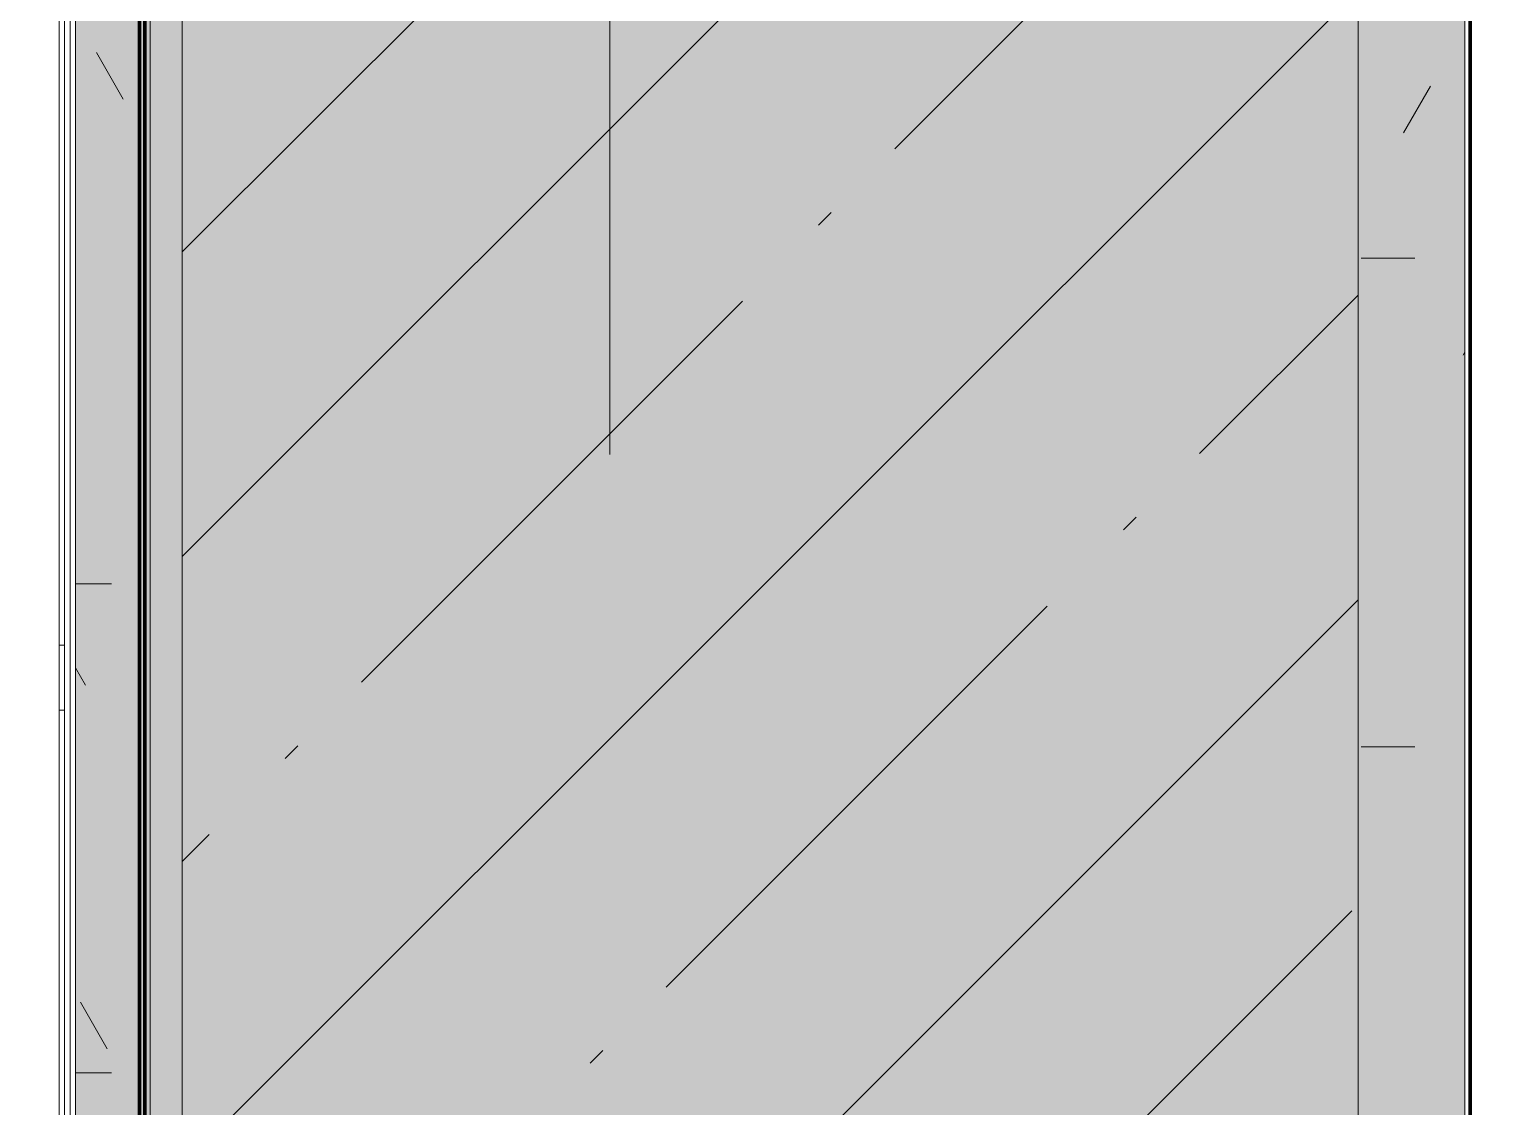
# Model space of a CAD drawing. Header units: millimetres. Extents: x -3817 to 677485, y -22715 to 103890.
# Drawn here: x 107345 to 107620.1, y 6294.1 to 6495.7 of the extents above; entities that cross this region are included whole.
import ezdxf

# ---------------------------------------------------------------- set-up
doc = ezdxf.new("R2010")
doc.units = ezdxf.units.MM
doc.layers.add('PDF _Геометрия', color=7, linetype='Continuous', true_color=0x1d1d1d)
doc.layers.add('PDF _Сплошная заливка', color=7, linetype='Continuous', true_color=0xffffff)

msp = doc.modelspace()

# ---------------------------------------------------------------- hatches: boundary and pattern name
at = {"layer": 'PDF _Сплошная заливка', "transparency": 33554559}
for points in [[(107394.45, 4311.35), (107593.58, 4311.35), (107593.58, 12511.35), (107373.58, 12511.35), (107373.58, 4311.35)], [(107353.58, 2061.35), (107373.58, 2061.35), (107373.58, 12291.35), (107353.58, 12291.35), (107353.58, 2081.35)]]:
    msp.add_hatch(color=256, dxfattribs=at).paths.add_polyline_path(points)

# ---------------------------------------------------------------- linework, layer by layer
at = {"layer": 'PDF _Геометрия', "color": 9, "lineweight": 9, "true_color": 0xc0c0c0}
for points in [[(107893.58, 12519.35), (107893.58, 12531.35), (105338.58, 12531.35), (105338.58, 12511.35), (107593.58, 12511.35), (107373.58, 12511.35), (105338.58, 12511.35), (105338.58, 12311.35), (107373.58, 12311.35), (107373.58, 4311.35), (107373.58, 2061.35), (107573.58, 2061.35), (107573.58, 4311.35), (107593.58, 4311.35), (107593.58, 4391.35), (107613.58, 4391.35)], [(107350.53, 6380.45), (107350.53, 6356.87), (107350.53, 6328.69), (107350.53, 6294.85), (107350.53, 6254.29), (107350.53, 6235.79), (107350.53, 6220.61), (107350.53, 6207.87), (107350.53, 6196.7), (107350.53, 6186.23), (107350.53, 6176.09), (107350.53, 6166.6)], [(107351.53, 6166.6), (107351.53, 6176.09), (107351.53, 6186.23), (107351.53, 6196.7), (107351.53, 6207.87), (107351.53, 6220.61), (107351.53, 6235.79), (107351.53, 6254.29), (107351.53, 6294.85), (107351.53, 6328.69), (107351.53, 6356.87), (107351.53, 6380.45)], [(107350.53, 6056.29), (107350.53, 6125.58), (107350.53, 6200.66), (107350.53, 6281.56), (107350.53, 6368.33)], [(107351.53, 6368.33), (107351.53, 6281.56), (107351.53, 6200.66), (107351.53, 6125.58), (107351.53, 6056.29)]]:
    msp.add_lwpolyline(points, dxfattribs=at)
for points in [[(105403.58, 2061.35), (107353.58, 2061.35), (107373.58, 2061.35), (107373.58, 12291.35), (107373.58, 12311.35), (105338.58, 12311.35), (105338.58, 12291.35), (107353.58, 12291.35), (107353.58, 2081.35), (105403.58, 2081.35)], [(107367.54, 2082.35), (107367.54, 12290.45), (107366.54, 12290.45), (107366.54, 2082.35)], [(107351.53, 6368.33), (107351.53, 6931.09), (107350.53, 6931.09), (107350.53, 6368.33)], [(107350.53, 6420.4), (107350.53, 6425.9), (107350.53, 6434.64), (107350.53, 6446.03), (107350.53, 6459.29), (107350.53, 6473.53), (107350.53, 6487.76), (107350.53, 6501.03), (107350.53, 6512.42), (107350.53, 6521.16), (107350.53, 6526.66), (107350.53, 6521.16), (107350.53, 6512.42), (107350.53, 6501.03), (107350.53, 6487.76), (107350.53, 6473.53), (107350.53, 6459.29), (107350.53, 6446.03), (107350.53, 6434.64), (107350.53, 6425.9)], [(107350.53, 6526.66), (107350.53, 6521.16), (107350.53, 6512.42), (107350.53, 6501.03), (107350.53, 6487.76), (107350.53, 6473.53), (107350.53, 6459.29), (107350.53, 6446.03), (107350.53, 6434.64), (107350.53, 6425.9), (107350.53, 6420.4), (107350.53, 6425.9), (107350.53, 6434.64), (107350.53, 6446.03), (107350.53, 6459.29), (107350.53, 6473.53), (107350.53, 6487.76), (107350.53, 6501.03), (107350.53, 6512.42), (107350.53, 6521.16)], [(107351.53, 6420.4), (107351.53, 6425.9), (107351.53, 6434.64), (107351.53, 6446.03), (107351.53, 6459.29), (107351.53, 6473.53), (107351.53, 6487.76), (107351.53, 6501.03), (107351.53, 6512.42), (107351.53, 6521.16), (107351.53, 6526.66), (107351.53, 6521.16), (107351.53, 6512.42), (107351.53, 6501.03), (107351.53, 6487.76), (107351.53, 6473.53), (107351.53, 6459.29), (107351.53, 6446.03), (107351.53, 6434.64), (107351.53, 6425.9)], [(107351.53, 6526.66), (107351.53, 6521.16), (107351.53, 6512.42), (107351.53, 6501.03), (107351.53, 6487.76), (107351.53, 6473.53), (107351.53, 6459.29), (107351.53, 6446.03), (107351.53, 6434.64), (107351.53, 6425.9), (107351.53, 6420.4), (107351.53, 6425.9), (107351.53, 6434.64), (107351.53, 6446.03), (107351.53, 6459.29), (107351.53, 6473.53), (107351.53, 6487.76), (107351.53, 6501.03), (107351.53, 6512.42), (107351.53, 6521.16)], [(107350.53, 6375.15), (107350.53, 6380.65), (107350.53, 6389.39), (107350.53, 6400.78), (107350.53, 6414.04), (107350.53, 6428.28), (107350.53, 6442.51), (107350.53, 6455.78), (107350.53, 6467.17), (107350.53, 6475.91), (107350.53, 6481.4), (107350.53, 6475.91), (107350.53, 6467.17), (107350.53, 6455.78), (107350.53, 6442.51), (107350.53, 6428.28), (107350.53, 6414.04), (107350.53, 6400.78), (107350.53, 6389.39), (107350.53, 6380.65)], [(107350.53, 6481.4), (107350.53, 6475.91), (107350.53, 6467.17), (107350.53, 6455.78), (107350.53, 6442.51), (107350.53, 6428.28), (107350.53, 6414.04), (107350.53, 6400.78), (107350.53, 6389.39), (107350.53, 6380.65), (107350.53, 6375.15), (107350.53, 6380.65), (107350.53, 6389.39), (107350.53, 6400.78), (107350.53, 6414.04), (107350.53, 6428.28), (107350.53, 6442.51), (107350.53, 6455.78), (107350.53, 6467.17), (107350.53, 6475.91)], [(107351.53, 6375.15), (107351.53, 6380.65), (107351.53, 6389.39), (107351.53, 6400.78), (107351.53, 6414.04), (107351.53, 6428.28), (107351.53, 6442.51), (107351.53, 6455.78), (107351.53, 6467.17), (107351.53, 6475.91), (107351.53, 6481.4), (107351.53, 6475.91), (107351.53, 6467.17), (107351.53, 6455.78), (107351.53, 6442.51), (107351.53, 6428.28), (107351.53, 6414.04), (107351.53, 6400.78), (107351.53, 6389.39), (107351.53, 6380.65)], [(107351.53, 6481.4), (107351.53, 6475.91), (107351.53, 6467.17), (107351.53, 6455.78), (107351.53, 6442.51), (107351.53, 6428.28), (107351.53, 6414.04), (107351.53, 6400.78), (107351.53, 6389.39), (107351.53, 6380.65), (107351.53, 6375.15), (107351.53, 6380.65), (107351.53, 6389.39), (107351.53, 6400.78), (107351.53, 6414.04), (107351.53, 6428.28), (107351.53, 6442.51), (107351.53, 6455.78), (107351.53, 6467.17), (107351.53, 6475.91)], [(107350.53, 6394.27), (107350.53, 6403.45), (107350.53, 6411.39), (107350.53, 6416.39), (107350.53, 6411.39), (107350.53, 6403.45)], [(107351.53, 6394.27), (107351.53, 6403.45), (107351.53, 6411.39), (107351.53, 6416.39), (107351.53, 6411.39), (107351.53, 6403.45)], [(107350.53, 6413.72), (107350.53, 6408.73), (107350.53, 6400.78), (107350.53, 6390.43), (107350.53, 6378.37), (107350.53, 6365.43), (107350.53, 6352.49), (107350.53, 6340.43), (107350.53, 6330.07), (107350.53, 6322.12), (107350.53, 6317.13), (107350.53, 6322.12), (107350.53, 6330.07), (107350.53, 6340.43), (107350.53, 6352.49), (107350.53, 6365.43), (107350.53, 6378.37), (107350.53, 6390.43), (107350.53, 6400.78), (107350.53, 6408.73)], [(107351.53, 6413.72), (107351.53, 6408.73), (107351.53, 6400.78), (107351.53, 6390.43), (107351.53, 6378.37), (107351.53, 6365.43), (107351.53, 6352.49), (107351.53, 6340.43), (107351.53, 6330.07), (107351.53, 6322.12), (107351.53, 6317.13), (107351.53, 6322.12), (107351.53, 6330.07), (107351.53, 6340.43), (107351.53, 6352.49), (107351.53, 6365.43), (107351.53, 6378.37), (107351.53, 6390.43), (107351.53, 6400.78), (107351.53, 6408.73)], [(107350.53, 6304.41), (107350.53, 6309.91), (107350.53, 6318.65), (107350.53, 6330.04), (107350.53, 6343.3), (107350.53, 6357.54), (107350.53, 6371.77), (107350.53, 6385.04), (107350.53, 6396.43), (107350.53, 6405.17), (107350.53, 6410.66), (107350.53, 6405.17), (107350.53, 6396.43), (107350.53, 6385.04), (107350.53, 6371.77), (107350.53, 6357.54), (107350.53, 6343.3), (107350.53, 6330.04), (107350.53, 6318.65), (107350.53, 6309.91)], [(107350.53, 6304.41), (107350.53, 6309.91), (107350.53, 6318.65), (107350.53, 6330.04), (107350.53, 6343.3), (107350.53, 6357.54), (107350.53, 6371.77), (107350.53, 6385.04), (107350.53, 6396.43), (107350.53, 6405.17), (107350.53, 6410.66), (107350.53, 6405.17), (107350.53, 6396.43), (107350.53, 6385.04), (107350.53, 6371.77), (107350.53, 6357.54), (107350.53, 6343.3), (107350.53, 6330.04), (107350.53, 6318.65), (107350.53, 6309.91)], [(107351.53, 6304.41), (107351.53, 6309.91), (107351.53, 6318.65), (107351.53, 6330.04), (107351.53, 6343.3), (107351.53, 6357.54), (107351.53, 6371.77), (107351.53, 6385.04), (107351.53, 6396.43), (107351.53, 6405.17), (107351.53, 6410.66), (107351.53, 6405.17), (107351.53, 6396.43), (107351.53, 6385.04), (107351.53, 6371.77), (107351.53, 6357.54), (107351.53, 6343.3), (107351.53, 6330.04), (107351.53, 6318.65), (107351.53, 6309.91)], [(107351.53, 6304.41), (107351.53, 6309.91), (107351.53, 6318.65), (107351.53, 6330.04), (107351.53, 6343.3), (107351.53, 6357.54), (107351.53, 6371.77), (107351.53, 6385.04), (107351.53, 6396.43), (107351.53, 6405.17), (107351.53, 6410.66), (107351.53, 6405.17), (107351.53, 6396.43), (107351.53, 6385.04), (107351.53, 6371.77), (107351.53, 6357.54), (107351.53, 6343.3), (107351.53, 6330.04), (107351.53, 6318.65), (107351.53, 6309.91)], [(107350.53, 6319.8), (107350.53, 6324.79), (107350.53, 6332.74), (107350.53, 6343.09), (107350.53, 6355.15), (107350.53, 6368.09), (107350.53, 6381.03), (107350.53, 6393.09), (107350.53, 6381.03), (107350.53, 6368.09), (107350.53, 6355.15), (107350.53, 6343.09), (107350.53, 6332.74), (107350.53, 6324.79)], [(107351.53, 6319.8), (107351.53, 6324.79), (107351.53, 6332.74), (107351.53, 6343.09), (107351.53, 6355.15), (107351.53, 6368.09), (107351.53, 6381.03), (107351.53, 6393.09), (107351.53, 6381.03), (107351.53, 6368.09), (107351.53, 6355.15), (107351.53, 6343.09), (107351.53, 6332.74), (107351.53, 6324.79)], [(107351.53, 6166.6), (107351.53, 6380.45), (107350.53, 6380.45), (107350.53, 6166.6)], [(107350.53, 6149.72), (107350.53, 6152.79), (107350.53, 6161.78), (107350.53, 6176.08), (107350.53, 6194.72), (107350.53, 6216.43), (107350.53, 6239.72), (107350.53, 6263.02), (107350.53, 6284.72), (107350.53, 6303.36), (107350.53, 6317.67), (107350.53, 6326.66), (107350.53, 6329.72), (107350.53, 6326.66), (107350.53, 6317.67), (107350.53, 6303.36), (107350.53, 6284.72), (107350.53, 6263.02), (107350.53, 6239.72), (107350.53, 6216.43), (107350.53, 6194.72), (107350.53, 6176.08), (107350.53, 6161.78), (107350.53, 6152.79)], [(107350.53, 6329.72), (107350.53, 6326.66), (107350.53, 6317.67), (107350.53, 6303.36), (107350.53, 6284.72), (107350.53, 6263.02), (107350.53, 6239.72), (107350.53, 6216.43), (107350.53, 6194.72), (107350.53, 6176.08), (107350.53, 6161.78), (107350.53, 6152.79), (107350.53, 6149.72), (107350.53, 6152.79), (107350.53, 6161.78), (107350.53, 6176.08), (107350.53, 6194.72), (107350.53, 6216.43), (107350.53, 6239.72), (107350.53, 6263.02), (107350.53, 6284.72), (107350.53, 6303.36), (107350.53, 6317.67), (107350.53, 6326.66)], [(107351.53, 6149.72), (107351.53, 6152.79), (107351.53, 6161.78), (107351.53, 6176.08), (107351.53, 6194.72), (107351.53, 6216.43), (107351.53, 6239.72), (107351.53, 6263.02), (107351.53, 6284.72), (107351.53, 6303.36), (107351.53, 6317.67), (107351.53, 6326.66), (107351.53, 6329.72), (107351.53, 6326.66), (107351.53, 6317.67), (107351.53, 6303.36), (107351.53, 6284.72), (107351.53, 6263.02), (107351.53, 6239.72), (107351.53, 6216.43), (107351.53, 6194.72), (107351.53, 6176.08), (107351.53, 6161.78), (107351.53, 6152.79)], [(107351.53, 6329.72), (107351.53, 6326.66), (107351.53, 6317.67), (107351.53, 6303.36), (107351.53, 6284.72), (107351.53, 6263.02), (107351.53, 6239.72), (107351.53, 6216.43), (107351.53, 6194.72), (107351.53, 6176.08), (107351.53, 6161.78), (107351.53, 6152.79), (107351.53, 6149.72), (107351.53, 6152.79), (107351.53, 6161.78), (107351.53, 6176.08), (107351.53, 6194.72), (107351.53, 6216.43), (107351.53, 6239.72), (107351.53, 6263.02), (107351.53, 6284.72), (107351.53, 6303.36), (107351.53, 6317.67), (107351.53, 6326.66)]]:
    msp.add_lwpolyline(points, close=True, dxfattribs=at)
at = {"layer": 'PDF _Геометрия', "color": 171, "lineweight": 70, "true_color": 0x8080ff}
msp.add_lwpolyline([(107366.54, 2082.35), (107366.54, 12290.45), (107365.54, 12290.45), (107365.54, 2082.35)], close=True, dxfattribs=at)
at = {"layer": 'PDF _Геометрия', "color": 7, "lineweight": 9}
for points in [[(107593.58, 4391.35), (107593.58, 12291.35)], [(107352.58, 6392.28), (107352.58, 6426.41), (107352.58, 6439.47), (107352.58, 6435.03), (107352.58, 6416.61), (107352.58, 6387.75), (107352.58, 6352), (107352.58, 6346.79), (107352.58, 6341.94), (107352.58, 6337.44), (107352.58, 6333.28), (107352.58, 6329.47), (107352.58, 6325.98), (107352.58, 6322.82), (107352.58, 6319.99), (107352.58, 6317.47), (107352.58, 6315.26), (107352.58, 6313.35), (107352.58, 6311.74), (107352.58, 6310.42), (107352.58, 6309.39), (107352.58, 6308.64), (107352.58, 6308.16), (107352.58, 6307.95), (107352.58, 6308), (107352.58, 6308.31), (107352.58, 6308.87), (107352.58, 6309.68), (107352.58, 6310.73), (107352.58, 6312), (107352.58, 6313.51), (107352.58, 6315.24), (107352.58, 6317.18), (107352.58, 6319.33), (107352.58, 6321.69), (107352.58, 6324.24), (107352.58, 6326.99), (107352.58, 6329.92), (107352.58, 6333.03), (107352.58, 6336.32), (107352.58, 6339.78), (107352.58, 6343.4), (107352.58, 6347.17), (107352.58, 6351.1), (107352.58, 6355.17), (107352.58, 6359.39), (107352.58, 6363.73), (107352.58, 6368.21), (107352.58, 6372.8), (107352.58, 6377.51), (107352.58, 6382.33), (107352.58, 6387.26)]]:
    msp.add_lwpolyline(points, close=True, dxfattribs=at)
for points in [[(107613.58, 4391.35), (107613.58, 12290.35)], [(107352.58, 6513.24), (107352.58, 6475.81), (107352.58, 6470.99), (107352.58, 6466.19), (107352.58, 6461.47), (107352.58, 6456.89), (107352.58, 6452.53), (107352.58, 6448.44), (107352.58, 6444.69), (107352.58, 6441.33), (107352.58, 6438.44), (107352.58, 6436.08), (107352.58, 6434.31), (107352.58, 6433.19), (107352.58, 6432.79), (107352.58, 6433.17), (107352.58, 6434.4), (107352.58, 6436.53), (107352.58, 6439.06), (107352.58, 6442.2), (107352.58, 6445.91), (107352.58, 6450.17), (107352.58, 6454.93), (107352.58, 6460.16), (107352.58, 6465.8), (107352.58, 6471.84), (107352.58, 6478.22), (107352.58, 6484.91), (107352.58, 6491.88), (107352.58, 6499.07)], [(107352.58, 6512.26), (107352.58, 6342.3), (107352.58, 6337.82), (107352.58, 6333.27), (107352.58, 6328.66), (107352.58, 6324.03), (107352.58, 6319.39), (107352.58, 6314.79), (107352.58, 6310.25), (107352.58, 6305.79), (107352.58, 6301.44), (107352.58, 6297.23), (107352.58, 6293.19)], [(107352.58, 6499.19), (107352.58, 6469.31), (107352.58, 6430.32), (107352.58, 6425.15), (107352.58, 6420.3), (107352.58, 6415.76), (107352.58, 6411.54), (107352.58, 6407.62), (107352.58, 6404), (107352.58, 6400.68), (107352.58, 6397.66), (107352.58, 6394.93), (107352.58, 6392.49), (107352.58, 6390.33), (107352.58, 6388.45), (107352.58, 6386.84), (107352.58, 6385.5), (107352.58, 6384.44), (107352.58, 6383.63), (107352.58, 6383.08), (107352.58, 6382.79), (107352.58, 6382.74), (107352.58, 6382.95), (107352.58, 6383.39), (107352.58, 6384.07), (107352.58, 6384.99), (107352.58, 6386.14), (107352.58, 6387.51), (107352.58, 6389.11), (107352.58, 6390.92), (107352.58, 6392.95), (107352.58, 6395.19), (107352.58, 6397.63), (107352.58, 6400.28), (107352.58, 6403.12), (107352.58, 6406.15), (107352.58, 6409.38), (107352.58, 6412.79), (107352.58, 6416.38), (107352.58, 6420.15), (107352.58, 6424.1), (107352.58, 6428.21), (107352.58, 6432.49), (107352.58, 6436.93), (107352.58, 6441.52), (107352.58, 6446.27), (107352.58, 6451.17), (107352.58, 6456.21), (107352.58, 6461.39), (107352.58, 6466.72), (107352.58, 6472.17), (107352.58, 6506.45)], [(107352.58, 6285.73), (107352.58, 6295.32), (107352.58, 6300.03), (107352.58, 6304.41), (107352.58, 6308.46), (107352.58, 6312.2), (107352.58, 6315.62), (107352.58, 6318.74), (107352.58, 6321.56), (107352.58, 6324.09), (107352.58, 6326.33), (107352.58, 6328.29), (107352.58, 6329.97), (107352.58, 6331.39), (107352.58, 6332.54), (107352.58, 6333.43), (107352.58, 6334.08), (107352.58, 6334.47), (107352.58, 6334.63), (107352.58, 6334.56), (107352.58, 6334.26), (107352.58, 6333.73), (107352.58, 6332.99), (107352.58, 6332.05), (107352.58, 6330.9), (107352.58, 6329.55), (107352.58, 6328.01), (107352.58, 6326.29), (107352.58, 6324.39), (107352.58, 6322.31), (107352.58, 6320.07), (107352.58, 6317.67), (107352.58, 6315.11), (107352.58, 6312.4), (107352.58, 6309.55), (107352.58, 6306.57), (107352.58, 6303.45), (107352.58, 6300.21), (107352.58, 6296.85), (107352.58, 6293.38)], [(107352.58, 6279.93), (107352.58, 6299.2), (107352.58, 6303.43), (107352.58, 6307.28), (107352.58, 6310.76), (107352.58, 6313.88), (107352.58, 6316.64), (107352.58, 6319.05), (107352.58, 6321.12), (107352.58, 6322.85), (107352.58, 6324.26), (107352.58, 6325.35), (107352.58, 6326.12), (107352.58, 6326.59), (107352.58, 6326.75), (107352.58, 6326.62), (107352.58, 6326.21), (107352.58, 6325.51), (107352.58, 6324.54), (107352.58, 6323.31), (107352.58, 6321.82), (107352.58, 6320.08), (107352.58, 6318.09), (107352.58, 6315.87), (107352.58, 6313.41), (107352.58, 6310.73), (107352.58, 6307.84), (107352.58, 6304.73), (107352.58, 6301.42), (107352.58, 6297.92), (107352.58, 6294.23), (107352.58, 6290.35)]]:
    msp.add_lwpolyline(points, dxfattribs=at)
at = {"layer": 'PDF _Геометрия', "color": 231, "lineweight": 70, "true_color": 0xff80c0}
msp.add_lwpolyline([(107613.58, 4391.35), (107614.58, 4391.35), (107614.58, 12290.35)], dxfattribs=at)
at = {"layer": 'PDF _Геометрия', "color": 231, "lineweight": 9, "true_color": 0xff80c0}
msp.add_lwpolyline([(107614.58, 12290.35), (107613.58, 12290.35), (107613.58, 4391.35)], dxfattribs=at)
at = {"layer": 'PDF _Геометрия', "color": 253, "lineweight": 9, "true_color": 0xaaaaaa}
msp.add_lwpolyline([(107453.58, 6416.11), (107453.58, 8003.61)], dxfattribs=at)
at = {"layer": 'PDF _Геометрия', "lineweight": 9}
for points in [[(107373.58, 6397.02), (107593.58, 6617.02)], [(107506.9, 6473.32), (107578.18, 6544.6)], [(107373.58, 6282.97), (107593.58, 6502.97)], [(107373.58, 6454.05), (107421.36, 6501.83)], [(107492.64, 6459.06), (107495.01, 6461.43)], [(107563.92, 6416.3), (107593.58, 6445.95)], [(107407.11, 6373.53), (107478.39, 6444.81)], [(107549.67, 6402.04), (107552.04, 6404.41)], [(107373.58, 6168.92), (107593.58, 6388.92)], [(107464.13, 6316.5), (107535.41, 6387.78)], [(107392.85, 6359.27), (107395.22, 6361.64)], [(107373.58, 6340), (107378.59, 6345.01)], [(107521.15, 6259.48), (107592.44, 6330.76)], [(107449.87, 6302.25), (107452.24, 6304.62)]]:
    msp.add_lwpolyline(points, dxfattribs=at)
at = {"layer": 'PDF _Геометрия', "color": 253, "lineweight": 9, "true_color": 0x9b9b9b}
for points in [[(107362.52, 6482.64), (107357.49, 6491.35)], [(107607.11, 6485.06), (107602.08, 6476.34)], [(107594.14, 6452.87), (107604.2, 6452.87)], [(107613.58, 6435.3), (107613.24, 6434.71)], [(107353.58, 6391.91), (107360.35, 6391.91)], [(107355.45, 6372.97), (107353.58, 6376.22)], [(107594.14, 6361.43), (107604.2, 6361.43)], [(107359.54, 6304.94), (107354.51, 6313.65)], [(107353.58, 6300.47), (107360.35, 6300.47)]]:
    msp.add_lwpolyline(points, dxfattribs=at)
at = {"layer": 'PDF _Сплошная заливка', "lineweight": 35, "transparency": 33554559}
msp.add_solid([(107613.58, 4391.35), (107613.58, 12291.35), (107593.58, 4391.35), (107593.58, 12291.35)], dxfattribs=at)

doc.saveas('drawing.dxf')
